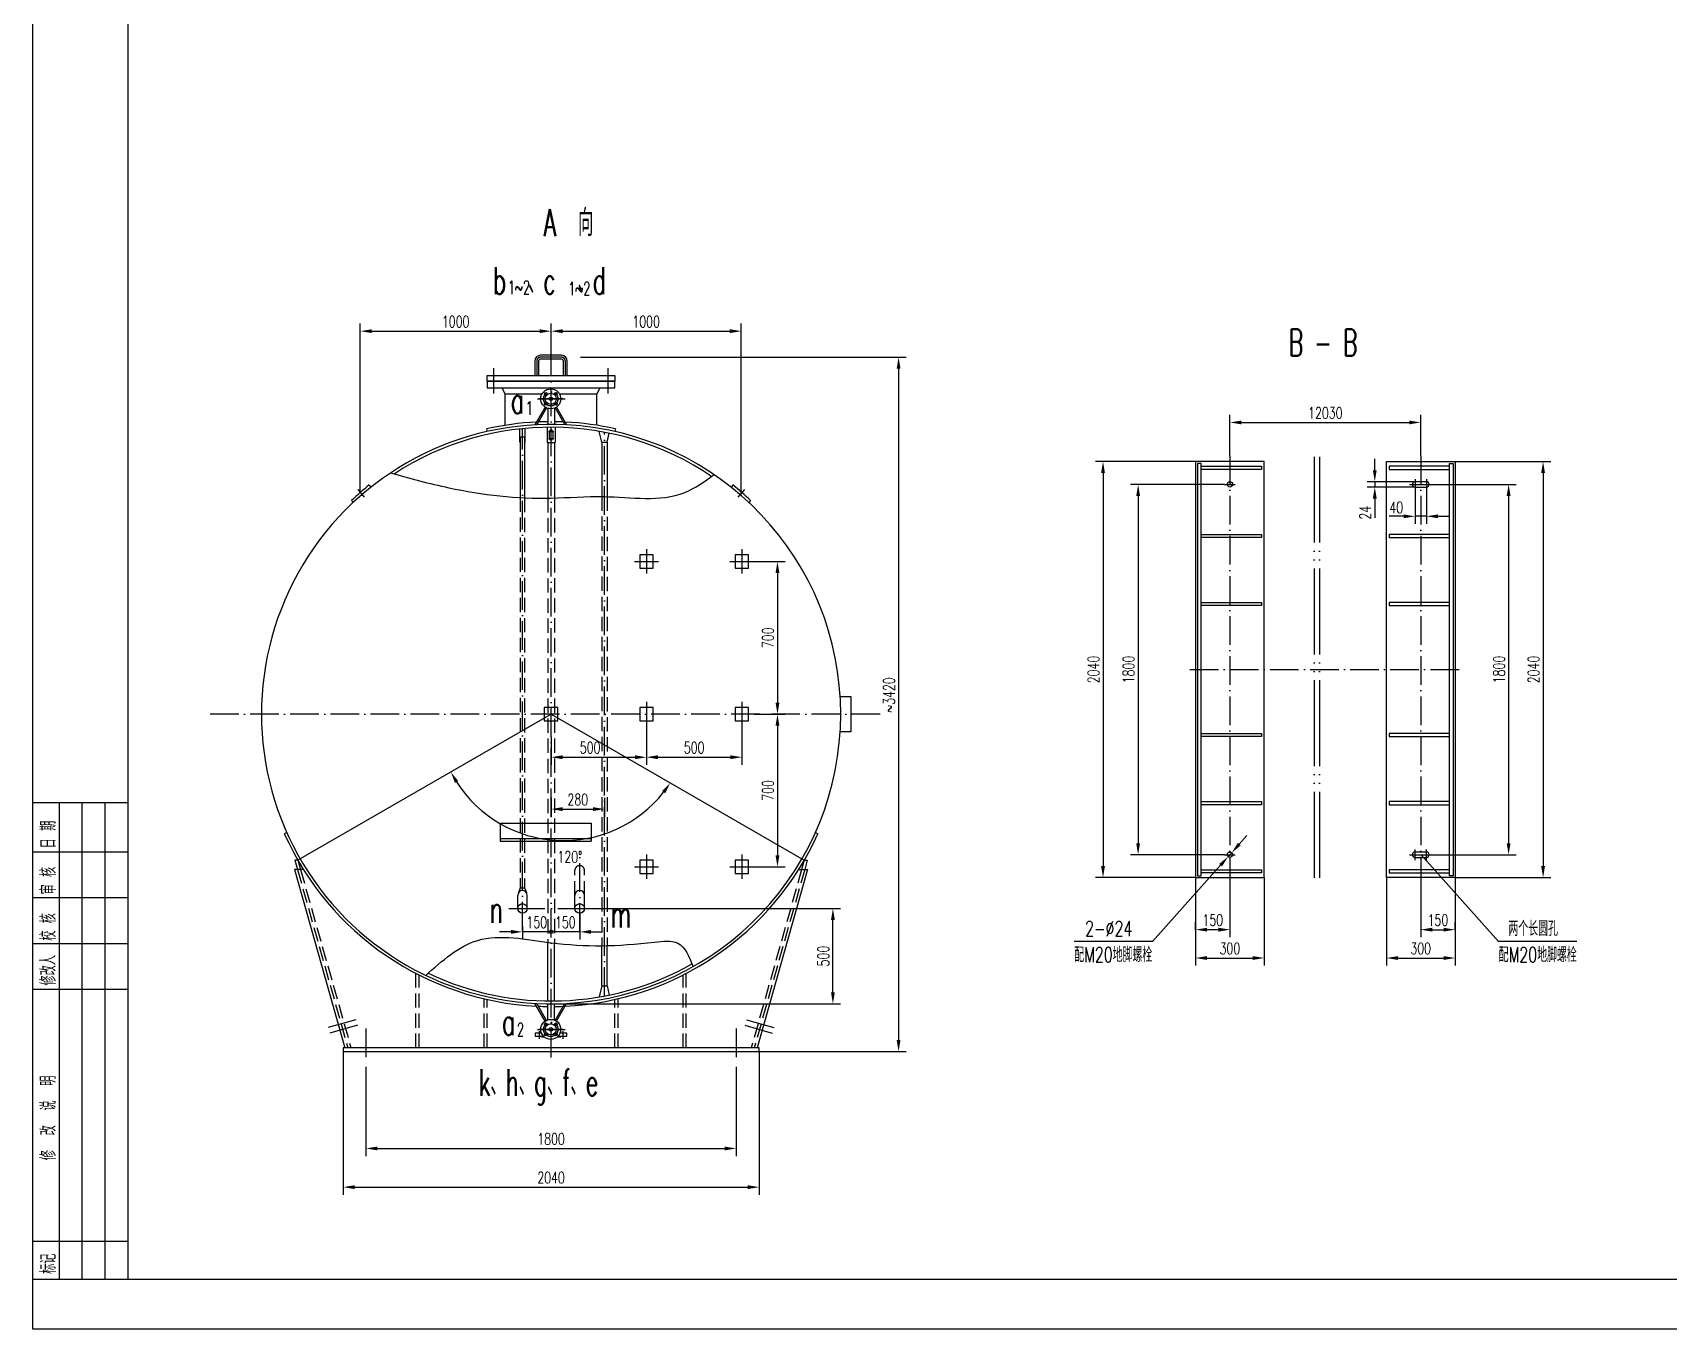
# Model space of a CAD drawing. Extents: x 84915 to 104235, y 7253 to 35355.
# Drawn here: x 84915 to 93487, y 21693 to 28487 of the extents above; entities that cross this region are included whole.
import ezdxf

# ---------------------------------------------------------------- set-up
doc = ezdxf.new("R2010")
doc.units = 0
doc.header["$LTSCALE"] = 15
doc.header["$MEASUREMENT"] = 0
for name, pattern in [('DASHDOT-M', [36, 30, -3, 0, -3]), ('DASHDOT-S', [14, 10, -2, 0, -2]), ('DIVIDE-M', [39, 30, -3, 0, -3, 0, -3]), ('HIDDEN-M', [7, 5, -2]), ('HIDDEN-S', [3, 2, -1])]:
    doc.linetypes.add(name, pattern=pattern)
doc.layers.get('0').update_dxf_attribs({"linetype": 'CONTINUOUS'})
for name, color, linetype in [('CDR_DIM', 7, 'CONTINUOUS'), ('CDR_DWG1', 4, 'CONTINUOUS'), ('CDR_DWG2', 2, 'CONTINUOUS'), ('CDR_DWG3', 1, 'DASHDOT-M'), ('CDR_DWG4', 3, 'DIVIDE-M'), ('CDR_DWG5', 6, 'HIDDEN-M')]:
    doc.layers.add(name, color=color, linetype=linetype)
doc.styles.add('HZ', font='romans.shx', dxfattribs={"width": 0.7, "height": 60, "bigfont": 'HZ.shx'})

# ---------------------------------------------------------------- blocks, each defined once
blk = doc.blocks.new('TUQA')
for p, q in [((-18, 0), (-18, 125)), ((-12, 0), (-12, 125)), ((-6, 0), (-6, 125)), ((0, 112), (-24.85, 112)), ((0, 100), (-24.85, 100)), ((0, 88), (-24.85, 88)), ((0, 76), (-24.85, 76)), ((0, 10), (-24.85, 10))]:
    blk.add_line(p, q)
at = {"layer": 'CDR_DWG1'}
for p, q in [((-25, 125), (0, 125)), ((0, 0), (-25, 0))]:
    blk.add_line(p, q, dxfattribs=at)
at = {"linetype": 'HIDDEN-S', "style": 'HZ', "width": 0.7}
for s, p in [('日 期', (-18.93, 112.99)), ('审 核', (-18.93, 100.92)), ('校 核', (-18.93, 88.78)), ('修改人', (-18.93, 77.07)), ('修  改  说  明', (-18.93, 31.3)), ('标记', (-18.93, 1.53))]:
    blk.add_text(s, height=4, rotation=90, dxfattribs=at).set_placement(p)

msp = doc.modelspace()

# ---------------------------------------------------------------- linework, layer by layer
msp.add_lwpolyline([(84914.9, 21693.4), (84914.9, 35355.4), (104234.9, 35355.4), (104234.9, 21693.4)], close=True)
at = {"color": 4}
msp.add_lwpolyline([(85414.9, 21953.4), (85414.9, 35155.4), (103929.9, 35155.4), (103929.9, 21953.4)], close=True, dxfattribs=at)
at = {"layer": 'CDR_DIM'}
for p, q in [((86631.5, 26077.1), (86631.5, 26962.9)), ((86691.5, 26922.9), (87571.5, 26922.9)), ((87631.5, 26829.7), (87631.5, 26962.9)), ((87691.5, 26922.9), (88568, 26922.9)), ((88628, 26073), (88628, 26962.9)), ((87785.3, 26786.4), (89492.8, 26786.4)), ((89452.8, 26726.4), (89452.8, 23208.5)), ((91189.3, 26270), (91189.3, 26484.7)), ((91249.3, 26444.7), (92129.3, 26444.7)), ((92189.3, 26270), (92189.3, 26484.7)), ((91009.3, 26240), (90484.3, 26240)), ((91948.4, 26194), (91948.4, 26254)), ((92369.3, 26240), (92870.6, 26240)), ((90524.3, 26180), (90524.3, 24120)), ((92830.6, 26180), (92830.6, 24120)), ((91161.3, 26120), (90668.2, 26120)), ((90708.2, 26060), (90708.2, 24240)), ((92159.3, 26134), (91908.4, 26134)), ((92159.3, 26106), (91908.4, 26106)), ((91948.4, 26134), (91948.4, 26106)), ((92159.3, 26092), (92159.3, 25912.8)), ((92219.3, 26092), (92219.3, 25912.8)), ((92247.3, 26120), (92689.9, 26120)), ((92649.9, 26060), (92649.9, 24240)), ((91948.4, 26046), (91948.4, 25945.4)), ((92099.3, 25952.8), (92024.5, 25952.8)), ((92219.3, 25952.8), (92159.3, 25952.8)), ((92279.3, 25952.8), (92339.3, 25952.8)), ((88695.2, 25716.5), (88858, 25716.5)), ((88818, 25656.5), (88818, 24976.5)), ((87631.5, 24916.5), (86304.8, 24150.5)), ((87631.5, 24916.5), (88958.3, 24150.5)), ((88695.2, 24916.5), (88858, 24916.5)), ((87631.5, 24797.5), (87631.5, 24650.6)), ((88131.5, 24852.8), (88131.5, 24650.6)), ((88631.5, 24852.8), (88631.5, 24650.6)), ((88818, 24856.5), (88818, 24176.5)), ((87691.5, 24690.6), (88071.5, 24690.6)), ((88191.5, 24690.6), (88571.5, 24690.6)), ((87631.5, 24477), (87631.5, 24378.8)), ((87911.5, 24477), (87911.5, 24378.8)), ((87691.5, 24418.8), (87851.5, 24418.8)), ((91238.5, 24235.2), (91278.5, 24280)), ((91161.3, 24180), (90668.2, 24180)), ((91198.6, 24190.4), (91180, 24169.5)), ((92597.4, 23725.1), (92191.6, 24180)), ((92247.3, 24180), (92689.9, 24180)), ((88695.2, 24116.5), (88858, 24116.5)), ((90783.5, 23725.1), (91140, 24124.8)), ((91009.3, 24060), (90484.3, 24060)), ((91009.3, 24060), (91009.3, 23598.5)), ((91189.3, 24030), (91189.3, 23747.1)), ((91369.3, 24060), (91369.3, 23598.5)), ((92009.3, 24060), (92009.3, 23598.5)), ((92189.3, 24030), (92189.3, 23747.1)), ((92369.3, 24060), (92870.6, 24060)), ((92369.3, 24060), (92369.3, 23598.5)), ((87781.5, 23873.5), (87781.5, 23735.6)), ((87853.5, 23898.5), (89148.6, 23898.5)), ((89108.6, 23458.5), (89108.6, 23838.5)), ((87421.5, 23775.6), (87361.5, 23775.6)), ((87481.5, 23804.4), (87481.5, 23735.6)), ((87631.5, 23775.6), (87481.5, 23775.6)), ((87631.5, 23775.6), (87631.5, 23815.6)), ((87781.5, 23775.6), (87631.5, 23775.6)), ((87841.5, 23775.6), (87901.5, 23775.6)), ((91009.3, 23787.1), (91009.3, 23827.1)), ((91129.3, 23787.1), (91069.3, 23787.1)), ((92249.3, 23787.1), (92309.3, 23787.1)), ((92369.3, 23787.1), (92369.3, 23827.1)), ((90783.5, 23725.1), (90373, 23725.1)), ((93007.9, 23725.1), (92597.4, 23725.1)), ((91069.3, 23638.5), (91309.3, 23638.5)), ((92069.3, 23638.5), (92309.3, 23638.5)), ((87631.5, 23398.5), (89148.6, 23398.5)), ((86541.5, 23148.5), (86541.5, 22398.1)), ((88721.5, 23148.5), (88721.5, 22398.1)), ((88721.5, 23148.5), (89148.6, 23148.5)), ((89148.6, 23148.5), (89492.8, 23148.5)), ((86661.5, 23068.5), (86661.5, 22600.8)), ((88601.5, 23068.5), (88601.5, 22600.8)), ((86721.5, 22640.8), (88541.5, 22640.8)), ((86601.5, 22438.1), (88661.5, 22438.1))]:
    msp.add_line(p, q, dxfattribs=at)
msp.add_circle((87631.5, 23775.6), 9.43, dxfattribs=at)
msp.add_arc((87697.8, 24920.1), 666.5, 212.57583, 321.77831, dxfattribs=at)
for points in [[(86789.8, 26179.8), (87095.4, 26102.3), (87631.5, 26048.2), (87907.2, 26056.5), (88331.8, 26077.3), (88486.1, 26171.1)], [(86975.3, 23547.7), (87247, 23730.7), (87631.5, 23718.8), (88173.8, 23721.7), (88295.1, 23716.4), (88375.4, 23593.2)]]:
    msp.add_spline(points, degree=3, dxfattribs=at)
for points in [[(86691.5, 26932.9), (86691.5, 26912.9), (86631.5, 26922.9)], [(87571.5, 26932.9), (87571.5, 26912.9), (87631.5, 26922.9)], [(87691.5, 26932.9), (87691.5, 26912.9), (87631.5, 26922.9)], [(88568, 26932.9), (88568, 26912.9), (88628, 26922.9)], [(89442.8, 26726.4), (89462.8, 26726.4), (89452.8, 26786.4)], [(91249.3, 26454.7), (91249.3, 26434.7), (91189.3, 26444.7)], [(92129.3, 26454.7), (92129.3, 26434.7), (92189.3, 26444.7)], [(90514.3, 26180), (90534.3, 26180), (90524.3, 26240)], [(92820.6, 26180), (92840.6, 26180), (92830.6, 26240)], [(91938.4, 26194), (91958.4, 26194), (91948.4, 26134)], [(90698.2, 26060), (90718.2, 26060), (90708.2, 26120)], [(91938.4, 26046), (91958.4, 26046), (91948.4, 26106)], [(92639.9, 26060), (92659.9, 26060), (92649.9, 26120)], [(92099.3, 25962.8), (92099.3, 25942.8), (92159.3, 25952.8)], [(92279.3, 25962.8), (92279.3, 25942.8), (92219.3, 25952.8)], [(88808, 25656.5), (88828, 25656.5), (88818, 25716.5)], [(88808, 24976.5), (88828, 24976.5), (88818, 24916.5)], [(88808, 24856.5), (88828, 24856.5), (88818, 24916.5)], [(87691.5, 24700.6), (87691.5, 24680.6), (87631.5, 24690.6)], [(88071.5, 24700.6), (88071.5, 24680.6), (88131.5, 24690.6)], [(88191.5, 24700.6), (88191.5, 24680.6), (88131.5, 24690.6)], [(88571.5, 24700.6), (88571.5, 24680.6), (88631.5, 24690.6)], [(87127.5, 24556.2), (87144.9, 24566.2), (87106.2, 24613.2)], [(88213.3, 24513.5), (88229.6, 24501.9), (88256.4, 24556.5)], [(87691.5, 24428.8), (87691.5, 24408.8), (87631.5, 24418.8)], [(87851.5, 24428.8), (87851.5, 24408.8), (87911.5, 24418.8)], [(88808, 24176.5), (88828, 24176.5), (88818, 24116.5)], [(90698.2, 24240), (90718.2, 24240), (90708.2, 24180)], [(91231.1, 24241.9), (91246, 24228.5), (91198.6, 24190.4)], [(92639.9, 24240), (92659.9, 24240), (92649.9, 24180)], [(90514.3, 24120), (90534.3, 24120), (90524.3, 24060)], [(91132.6, 24131.4), (91147.5, 24118.1), (91180, 24169.5)], [(92820.6, 24120), (92840.6, 24120), (92830.6, 24060)], [(89098.6, 23838.5), (89118.6, 23838.5), (89108.6, 23898.5)], [(87421.5, 23785.6), (87421.5, 23765.6), (87481.5, 23775.6)], [(87841.5, 23785.6), (87841.5, 23765.6), (87781.5, 23775.6)], [(91069.3, 23797.1), (91069.3, 23777.1), (91009.3, 23787.1)], [(91129.3, 23797.1), (91129.3, 23777.1), (91189.3, 23787.1)], [(92249.3, 23797.1), (92249.3, 23777.1), (92189.3, 23787.1)], [(92309.3, 23797.1), (92309.3, 23777.1), (92369.3, 23787.1)], [(91069.3, 23648.5), (91069.3, 23628.5), (91009.3, 23638.5)], [(91309.3, 23648.5), (91309.3, 23628.5), (91369.3, 23638.5)], [(92069.3, 23648.5), (92069.3, 23628.5), (92009.3, 23638.5)], [(92309.3, 23648.5), (92309.3, 23628.5), (92369.3, 23638.5)], [(89098.6, 23458.5), (89118.6, 23458.5), (89108.6, 23398.5)], [(89442.8, 23208.5), (89462.8, 23208.5), (89452.8, 23148.5)], [(86721.5, 22650.8), (86721.5, 22630.8), (86661.5, 22640.8)], [(88541.5, 22650.8), (88541.5, 22630.8), (88601.5, 22640.8)], [(86601.5, 22448.1), (86601.5, 22428.1), (86541.5, 22438.1)], [(88661.5, 22448.1), (88661.5, 22428.1), (88721.5, 22438.1)]]:
    msp.add_solid(points, dxfattribs=at)
at = {"layer": 'CDR_DWG1'}
for p, q in [((87546.5, 26766.4), (87546.5, 26690.4)), ((87566.5, 26766.4), (87566.5, 26690.4)), ((87686.5, 26796.4), (87576.5, 26796.4)), ((87686.5, 26776.4), (87576.5, 26776.4)), ((87696.5, 26690.4), (87696.5, 26766.4)), ((87716.5, 26690.4), (87716.5, 26766.4)), ((87296.5, 26690.4), (87966.5, 26690.4)), ((87296.5, 26661.4), (87296.5, 26690.4)), ((87966.5, 26661.4), (87296.5, 26661.4)), ((87296.5, 26661.4), (87296.5, 26658.4)), ((87966.5, 26658.4), (87296.5, 26658.4)), ((87296.5, 26658.4), (87296.5, 26625.4)), ((87966.5, 26690.4), (87966.5, 26661.4)), ((87966.5, 26658.4), (87966.5, 26661.4)), ((87966.5, 26625.4), (87966.5, 26658.4)), ((87296.5, 26625.4), (87966.5, 26625.4)), ((87391.5, 26592.4), (87375, 26625.4)), ((87583.2, 26592.4), (87391.5, 26592.4)), ((87391.5, 26429.6), (87391.5, 26592.4)), ((87871.5, 26592.4), (87676.6, 26592.4)), ((87871.5, 26592.4), (87888, 26625.4)), ((87871.5, 26429.6), (87871.5, 26592.4)), ((87600.2, 26525), (87546.5, 26432.1)), ((87607.1, 26521), (87556.1, 26432.6)), ((87613.8, 26518.4), (87613.8, 26434.4)), ((87649.3, 26519.6), (87649.3, 26434.4)), ((87652.7, 26521), (87703.6, 26432.8)), ((87659.6, 26525), (87713.1, 26432.3)), ((87293.7, 26410.8), (87296.8, 26397.1)), ((87467.7, 26340.8), (87467.7, 26410.5)), ((87495.4, 26340.8), (87495.4, 26413.3)), ((87610.8, 26419.4), (87610.8, 26340.2)), ((87652.3, 26419.4), (87652.3, 26340.2)), ((87969.4, 26410.8), (87966.3, 26397.1)), ((87467.7, 26340.8), (87470.2, 26340.8)), ((87470.2, 26370.1), (87470.2, 26051.1)), ((87470.2, 26370.1), (87492.9, 26370.1)), ((87492.9, 26370.1), (87492.9, 26050)), ((87495.4, 26340.8), (87492.9, 26340.8)), ((87610.8, 26340.2), (87652.3, 26340.2)), ((87613.8, 26340.2), (87613.8, 26047.9)), ((87622.3, 26396.5), (87622.3, 26361.2)), ((87640.8, 26396.5), (87640.8, 26361.2)), ((87649.3, 26340.2), (87649.3, 26048.7)), ((87897.3, 26340.6), (87883.9, 26398.1)), ((87897.3, 26340.6), (87897.3, 26056.7)), ((87897.3, 26340.6), (87925.7, 26340.6)), ((87925.7, 26340.6), (87935.6, 26388.4)), ((87925.7, 26340.6), (87925.7, 26056)), ((91009.3, 26240), (91009.3, 24060)), ((91369.3, 26240), (91009.3, 26240)), ((91019.3, 26230), (91019.3, 24070)), ((91039.3, 26230), (91019.3, 26230)), ((91039.3, 24070), (91039.3, 26230)), ((91369.3, 24060), (91369.3, 26240)), ((92009.3, 24060), (92009.3, 26240)), ((92009.3, 26240), (92369.3, 26240)), ((92339.3, 24070), (92339.3, 26230)), ((92339.3, 26230), (92359.3, 26230)), ((92359.3, 26230), (92359.3, 24070)), ((92369.3, 26240), (92369.3, 24060)), ((91039.3, 26215), (91355.3, 26215)), ((91355.3, 26199), (91039.3, 26199)), ((91355.3, 26215), (91355.3, 26199)), ((92339.3, 26215), (92023.3, 26215)), ((92023.3, 26215), (92023.3, 26199)), ((92023.3, 26199), (92339.3, 26199)), ((86678.6, 26116.9), (86687.4, 26106.1)), ((88584.5, 26116.9), (88575.6, 26106.1)), ((92219.3, 26134), (92159.3, 26134)), ((92159.3, 26106), (92219.3, 26106)), ((86586.1, 26035.4), (86595.8, 26025.3)), ((88676.9, 26035.4), (88667.2, 26025.3)), ((91039.3, 25858), (91355.3, 25858)), ((91355.3, 25842), (91039.3, 25842)), ((91355.3, 25858), (91355.3, 25842)), ((92339.3, 25858), (92023.3, 25858)), ((92023.3, 25858), (92023.3, 25842)), ((92023.3, 25842), (92339.3, 25842)), ((91039.3, 25501), (91355.3, 25501)), ((91355.3, 25485), (91039.3, 25485)), ((91355.3, 25501), (91355.3, 25485)), ((92339.3, 25501), (92023.3, 25501)), ((92023.3, 25501), (92023.3, 25485)), ((92023.3, 25485), (92339.3, 25485)), ((91039.3, 24815), (91355.3, 24815)), ((91355.3, 24799), (91039.3, 24799)), ((91355.3, 24815), (91355.3, 24799)), ((92339.3, 24815), (92023.3, 24815)), ((92023.3, 24815), (92023.3, 24799)), ((92023.3, 24799), (92339.3, 24799)), ((91039.3, 24458), (91355.3, 24458)), ((91355.3, 24442), (91039.3, 24442)), ((91355.3, 24458), (91355.3, 24442)), ((92339.3, 24458), (92023.3, 24458)), ((92023.3, 24458), (92023.3, 24442)), ((92023.3, 24442), (92339.3, 24442)), ((87365.2, 24344.6), (87841.8, 24344.6)), ((87365.2, 24344.6), (87365.2, 24250)), ((87841.8, 24344.6), (87841.8, 24250)), ((86246.2, 24295.8), (86233.4, 24290)), ((87365.2, 24264.8), (87841.8, 24264.8)), ((89016.8, 24295.8), (89029.6, 24290)), ((87365.2, 24250), (87841.8, 24250)), ((92219.3, 24194), (92159.3, 24194)), ((86287.4, 24102.4), (86551.5, 23168.5)), ((86333.7, 24102.4), (86287.4, 24102.4)), ((86288.8, 24150.5), (86302.4, 24102.4)), ((86304.8, 24150.5), (86288.8, 24150.5)), ((86304.8, 24150.5), (86318.4, 24102.4)), ((88975.7, 24102.4), (88711.5, 23168.5)), ((88929.3, 24102.4), (88975.7, 24102.4)), ((88958.3, 24150.5), (88944.7, 24102.4)), ((88958.3, 24150.5), (88974.3, 24150.5)), ((88974.3, 24150.5), (88960.7, 24102.4)), ((91039.3, 24101), (91355.3, 24101)), ((91355.3, 24101), (91355.3, 24085)), ((92339.3, 24101), (92023.3, 24101)), ((92023.3, 24101), (92023.3, 24085)), ((92159.3, 24166), (92219.3, 24166)), ((91009.3, 24060), (91369.3, 24060)), ((91019.3, 24070), (91039.3, 24070)), ((91355.3, 24085), (91039.3, 24085)), ((92369.3, 24060), (92009.3, 24060)), ((92023.3, 24085), (92339.3, 24085)), ((92359.3, 24070), (92339.3, 24070)), ((87456.5, 23898.5), (87456.5, 23966.8)), ((87506.5, 23898.5), (87506.5, 23966.8)), ((87756.5, 23898.5), (87756.5, 23966.8)), ((87806.5, 23898.5), (87806.5, 23966.8)), ((87613.8, 23413.6), (87613.8, 23721.1)), ((87649.3, 23413.6), (87649.3, 23716.6)), ((87897.3, 23492.4), (87897.3, 23703.2)), ((87925.7, 23492.4), (87925.7, 23703.7)), ((87897.3, 23492.4), (87883.9, 23434.8)), ((87897.3, 23492.4), (87925.7, 23492.4)), ((87925.7, 23492.4), (87935.6, 23444.6)), ((87600.2, 23308), (87546.5, 23400.9)), ((87607.1, 23312), (87556.1, 23400.4)), ((87613.8, 23314.5), (87613.8, 23398.6)), ((87649.3, 23313.3), (87649.3, 23398.6)), ((87652.7, 23312), (87703.6, 23400.2)), ((87659.6, 23308), (87713.1, 23400.7)), ((87549, 23245.4), (87549, 23228.4)), ((87581, 23245.4), (87549, 23245.4)), ((87714, 23245.4), (87678.7, 23245.4)), ((87714, 23228.4), (87714, 23245.4)), ((88721.5, 23168.5), (86541.5, 23168.5)), ((86541.5, 23168.5), (86541.5, 23148.5)), ((86541.5, 23148.5), (88721.5, 23148.5)), ((87549, 23228.4), (87591.8, 23228.4)), ((87580.5, 23228.4), (87580.5, 23225.4)), ((87580.5, 23225.4), (87594.9, 23225.4)), ((87664.8, 23225.4), (87682.5, 23225.4)), ((87667.9, 23228.4), (87714, 23228.4)), ((87682.5, 23225.4), (87682.5, 23228.4)), ((88721.5, 23148.5), (88721.5, 23168.5))]:
    msp.add_line(p, q, dxfattribs=at)
msp.add_lwpolyline([(89147.1, 25009.2), (89202.6, 25009.2), (89202.6, 24823.8), (89146.2, 24823.8)], dxfattribs=at)
for centre, radius in [((87629.9, 26568.4), 52.5), ((87603.3, 26594.9), 7), ((87629.9, 26568.4), 29), ((87629.9, 26568.4), 9.5), ((87656.4, 26594.9), 7), ((87603.3, 26541.9), 7), ((87656.4, 26541.9), 7), ((91189.3, 26120), 14), ((91189.3, 24180), 14), ((87481.5, 23898.5), 25), ((87781.5, 23898.5), 25), ((87629.9, 23264.6), 52.5), ((87603.3, 23291.1), 7), ((87603.3, 23238), 7), ((87629.9, 23264.6), 29), ((87629.9, 23264.6), 9.5), ((87656.4, 23291.1), 7), ((87656.4, 23238), 7)]:
    msp.add_circle(centre, radius, dxfattribs=at)
for centre, radius, start, end in [((87576.5, 26766.4), 30, 90, 180), ((87576.5, 26766.4), 10, 90, 180), ((87686.5, 26766.4), 30, 0, 90), ((87686.5, 26766.4), 10, 0, 90), ((87631.5, 24916.5), 1518, 86.91999, 273.08001), ((87631.5, 24916.5), 1503, 55.94871, 123.1765), ((87631.5, 24916.5), 1532, 92.86669, 102.73987), ((87631.5, 24916.5), 1532, 90.66353, 92.51119), ((87631.5, 26396.5), 9.26, 0, 180), ((87631.5, 24916.5), 1532, 87.6154, 89.33647), ((87631.5, 24916.5), 1532, 77.26013, 87.2604), ((87631.5, 24916.5), 1518, 273.08001, 86.91999), ((87631.5, 26361.2), 9.26, 180, 0), ((87644.8, 24928.1), 1532, 129.10377, 133.71442), ((87618.2, 24928.1), 1532, 46.28558, 50.89623), ((92159.3, 26120), 14, 90, 270), ((92219.3, 26120), 14, 270, 90), ((87631.5, 24916.5), 1532, 204.13627, 267.13331), ((87631.5, 24916.5), 1532, 272.7396, 335.86373), ((92159.3, 24180), 14, 90, 270), ((92219.3, 24180), 14, 270, 90), ((87481.5, 23966.8), 25, 0, 180), ((87781.5, 23966.8), 25, 0, 180), ((87631.5, 24916.5), 1503, 244.62406, 299.57461), ((87631.5, 24916.5), 1532, 267.48881, 269.33647), ((87631.5, 24916.5), 1532, 270.66353, 272.3846)]:
    msp.add_arc(centre, radius, start, end, dxfattribs=at)
at = {"layer": 'CDR_DWG3', "linetype": 'DASHDOT-S'}
for p, q in [((87556.5, 26766.4), (87556.5, 26690.4)), ((87686.5, 26786.4), (87576.5, 26786.4)), ((87631.5, 23116.5), (87631.5, 26829.7)), ((87706.5, 26690.4), (87706.5, 26766.4)), ((87331.5, 26596.4), (87331.5, 26728.4)), ((87931.5, 26596.4), (87931.5, 26728.4)), ((87609.3, 26589), (87597.4, 26600.9)), ((87650.4, 26589), (87662.3, 26600.9)), ((87692.9, 26568.4), (87566.9, 26568.4)), ((87609.3, 26547.8), (87597.4, 26536)), ((87650.4, 26547.8), (87662.3, 26536)), ((87481.5, 23782.4), (87481.5, 26412)), ((87911.5, 23439.8), (87911.5, 26393.2)), ((91189.3, 26270), (91189.3, 24030)), ((92189.3, 26270), (92189.3, 24030)), ((92159.3, 26148), (92159.3, 26092)), ((92219.3, 26148), (92219.3, 26092)), ((91161.3, 26120), (91217.3, 26120)), ((92131.3, 26120), (92247.3, 26120)), ((90979.3, 25150), (92399.3, 25150)), ((89356.3, 24916.5), (85831.5, 24916.5)), ((87781.5, 23775.6), (87781.5, 24198.6)), ((91161.3, 24180), (91217.3, 24180)), ((92131.3, 24180), (92247.3, 24180)), ((92159.3, 24152), (92159.3, 24208)), ((92219.3, 24152), (92219.3, 24208)), ((86608.1, 23315.4), (86454.2, 23271.8)), ((86616.3, 23286.5), (86462.3, 23242.9)), ((86661.5, 23268.5), (86661.5, 23068.5)), ((87692.9, 23264.6), (87566.9, 23264.6)), ((87569, 23255.4), (87569, 23215.4)), ((87609.3, 23285.1), (87597.4, 23297)), ((87609.3, 23244), (87597.4, 23232.1)), ((87650.4, 23285.1), (87662.3, 23297)), ((87650.4, 23244), (87662.3, 23232.1)), ((87694, 23255.4), (87694, 23215.4)), ((88601.5, 23268.5), (88601.5, 23068.5)), ((88646.8, 23286.5), (88800.7, 23242.9)), ((88654.9, 23315.4), (88808.9, 23271.8))]:
    msp.add_line(p, q, dxfattribs=at)
at = {"layer": 'CDR_DWG3'}
for p, q in [((87561.1, 26568.4), (87705.7, 26568.4)), ((87617.6, 26396.5), (87645.4, 26396.5)), ((87617.6, 26361.2), (87645.4, 26361.2)), ((86618.1, 26092.7), (86651.9, 26053.4)), ((88644.9, 26092.7), (88611.1, 26053.4)), ((88067.9, 25716.5), (88195.2, 25716.5)), ((88131.5, 25780.1), (88131.5, 25652.8)), ((88567.9, 25716.5), (88695.2, 25716.5)), ((88631.5, 25780.1), (88631.5, 25652.8)), ((88131.5, 24980.1), (88131.5, 24852.8)), ((88631.5, 24980.1), (88631.5, 24852.8)), ((88131.5, 24180.1), (88131.5, 24052.8)), ((88631.5, 24180.1), (88631.5, 24052.8)), ((88067.9, 24116.5), (88195.2, 24116.5)), ((88567.9, 24116.5), (88695.2, 24116.5)), ((87409.9, 23898.5), (87598.9, 23898.5)), ((87632.1, 23898.5), (87636.4, 23898.5)), ((87667.2, 23898.5), (87853.5, 23898.5)), ((87561.1, 23264.6), (87705.7, 23264.6))]:
    msp.add_line(p, q, dxfattribs=at)
at = {"layer": 'CDR_DWG3', "linetype": 'DASHDOT-S'}
for centre in [(87629.9, 26568.4), (87629.9, 23264.6)]:
    msp.add_circle(centre, 37.5, dxfattribs=at)
for centre, start, end in [((87576.5, 26766.4), 90, 180), ((87686.5, 26766.4), 0, 90)]:
    msp.add_arc(centre, 20, start, end, dxfattribs=at)
at = {"layer": 'CDR_DWG4'}
for p, q in [((91631.4, 26264.8), (91631.4, 24049.9)), ((91658.4, 26264.8), (91658.4, 24049.9))]:
    msp.add_line(p, q, dxfattribs=at)
at = {"layer": 'CDR_DWG5'}
for p, q in [((87470.2, 26051.1), (87470.2, 24005.5)), ((87492.9, 26050), (87492.9, 24005.5)), ((87613.8, 26047.9), (87613.8, 23721.1)), ((87649.3, 26048.7), (87649.3, 23716.6)), ((87897.3, 26056.7), (87897.3, 23703.2)), ((87925.7, 26056), (87925.7, 23703.7)), ((86302.4, 24102.4), (86566.5, 23168.5)), ((86318.4, 24102.4), (86582.5, 23168.5)), ((87756.5, 23966.8), (87756.5, 24099.3)), ((87806.5, 23966.8), (87806.5, 24099.3)), ((88944.7, 24102.4), (88680.5, 23168.5)), ((88960.7, 24102.4), (88696.5, 23168.5)), ((87470.2, 24005.5), (87461, 23981.1)), ((87470.2, 24005.5), (87492.9, 24005.5)), ((87492.9, 24005.5), (87502.1, 23981.1)), ((86923.5, 23168.5), (86923.5, 23557.9)), ((86939.5, 23168.5), (86939.5, 23549.7)), ((88323.5, 23168.5), (88323.5, 23549.7)), ((88339.5, 23168.5), (88339.5, 23557.9)), ((87280.5, 23168.5), (87280.5, 23425.2)), ((87296.5, 23168.5), (87296.5, 23421.6)), ((87966.5, 23168.5), (87966.5, 23421.6)), ((87982.5, 23168.5), (87982.5, 23425.2))]:
    msp.add_line(p, q, dxfattribs=at)
for points in [[(88096.2, 25751.8), (88096.2, 25681.1), (88166.9, 25681.1), (88166.9, 25751.8)], [(88596.2, 25751.8), (88596.2, 25681.1), (88666.9, 25681.1), (88666.9, 25751.8)], [(87596.2, 24951.8), (87596.2, 24881.1), (87666.9, 24881.1), (87666.9, 24951.8)], [(88096.2, 24951.8), (88096.2, 24881.1), (88166.9, 24881.1), (88166.9, 24951.8)], [(88596.2, 24951.8), (88596.2, 24881.1), (88666.9, 24881.1), (88666.9, 24951.8)], [(88096.2, 24151.8), (88096.2, 24081.1), (88166.9, 24081.1), (88166.9, 24151.8)], [(88596.2, 24151.8), (88596.2, 24081.1), (88666.9, 24081.1), (88666.9, 24151.8)]]:
    msp.add_lwpolyline(points, close=True, dxfattribs=at)
msp.add_arc((87781.5, 24097.8), 25, 0, 180, dxfattribs=at)

# ---------------------------------------------------------------- block references
at = {"xscale": 20, "yscale": 20, "zscale": 20}
msp.add_blockref('TUQA', (85414.9, 21953.4), dxfattribs=at)

# ---------------------------------------------------------------- texts
at = {"layer": 'CDR_DIM', "attachment_point": 5, "style": 'HZ'}
for s, insert, char_height in [('\\A1;1000', (87131.5, 26972.9), 60), ('1000', (88129.8, 26972.9), 60), ('12030', (91689.3, 26494.7), 60), ('40', (92061.2, 25999.1), 60), ('\\A1;500', (87836.3, 24740.6), 60), ('\\A1;500', (88381.5, 24740.6), 60), ('\\A1;280', (87771.5, 24468.8), 60), ('\\A1;120°', (87730.2, 24168.6), 60), ('\\A1;150', (87556.5, 23825.6), 60), ('\\A1;150', (87706.5, 23825.6), 60), ('2-∅24', (90554.2, 23792.9), 78), ('150', (91099.3, 23837.1), 60), ('150', (92279.3, 23837.1), 60), ('两个长圆孔', (92778.6, 23792.9), 78), ('配M20地脚螺栓', (90577.9, 23655.9), 78), ('300', (91189.3, 23688.5), 60), ('300', (92189.3, 23688.5), 60), ('配M20地脚螺栓', (92802.3, 23655.9), 78), ('\\A1;1800', (87631.5, 22690.8), 60), ('\\A1;2040', (87631.5, 22488.1), 60)]:
    msp.add_mtext(s, dxfattribs=dict(at, insert=insert, char_height=char_height))
at = {"layer": 'CDR_DIM', "char_height": 60, "attachment_point": 5, "rotation": 90, "style": 'HZ'}
for s, insert in [('24', (91898.3, 25971.3)), ('700', (88768, 25316.5)), ('2040', (90474.3, 25150)), ('1800', (90658.2, 25150)), ('1800', (92599.9, 25150)), ('2040', (92780.6, 25150)), ('~3420', (89402.8, 25015.8)), ('700', (88768, 24516.5)), ('\\A1;500', (89058.6, 23648.5))]:
    msp.add_mtext(s, dxfattribs=dict(at, insert=insert))
at = {"layer": 'CDR_DWG2', "style": 'HZ', "width": 0.6}
for s, height, p in [('A  向', 140, (87593, 27421.3)), ('b  、c  、d    ', 140, (87327.4, 27117.6)), ('1~2', 70, (87405.4, 27117.5)), ('1~2', 70, (87721.6, 27110.7)), ('B - B', 140, (91497.4, 26793.1)), ('a', 140, (87421.2, 26490.7)), ('1', 70, (87499.6, 26484.7)), ('n', 140, (87310.1, 23823.3)), ('m', 140, (87943.8, 23799.2)), ('a', 140, (87374.8, 23234.4)), ('2', 70, (87453.2, 23228.5)), (' k、h、g、f、e', 140, (87195.1, 22916.7))]:
    msp.add_text(s, height=height, dxfattribs=at).set_placement(p)

doc.saveas('drawing.dxf')
